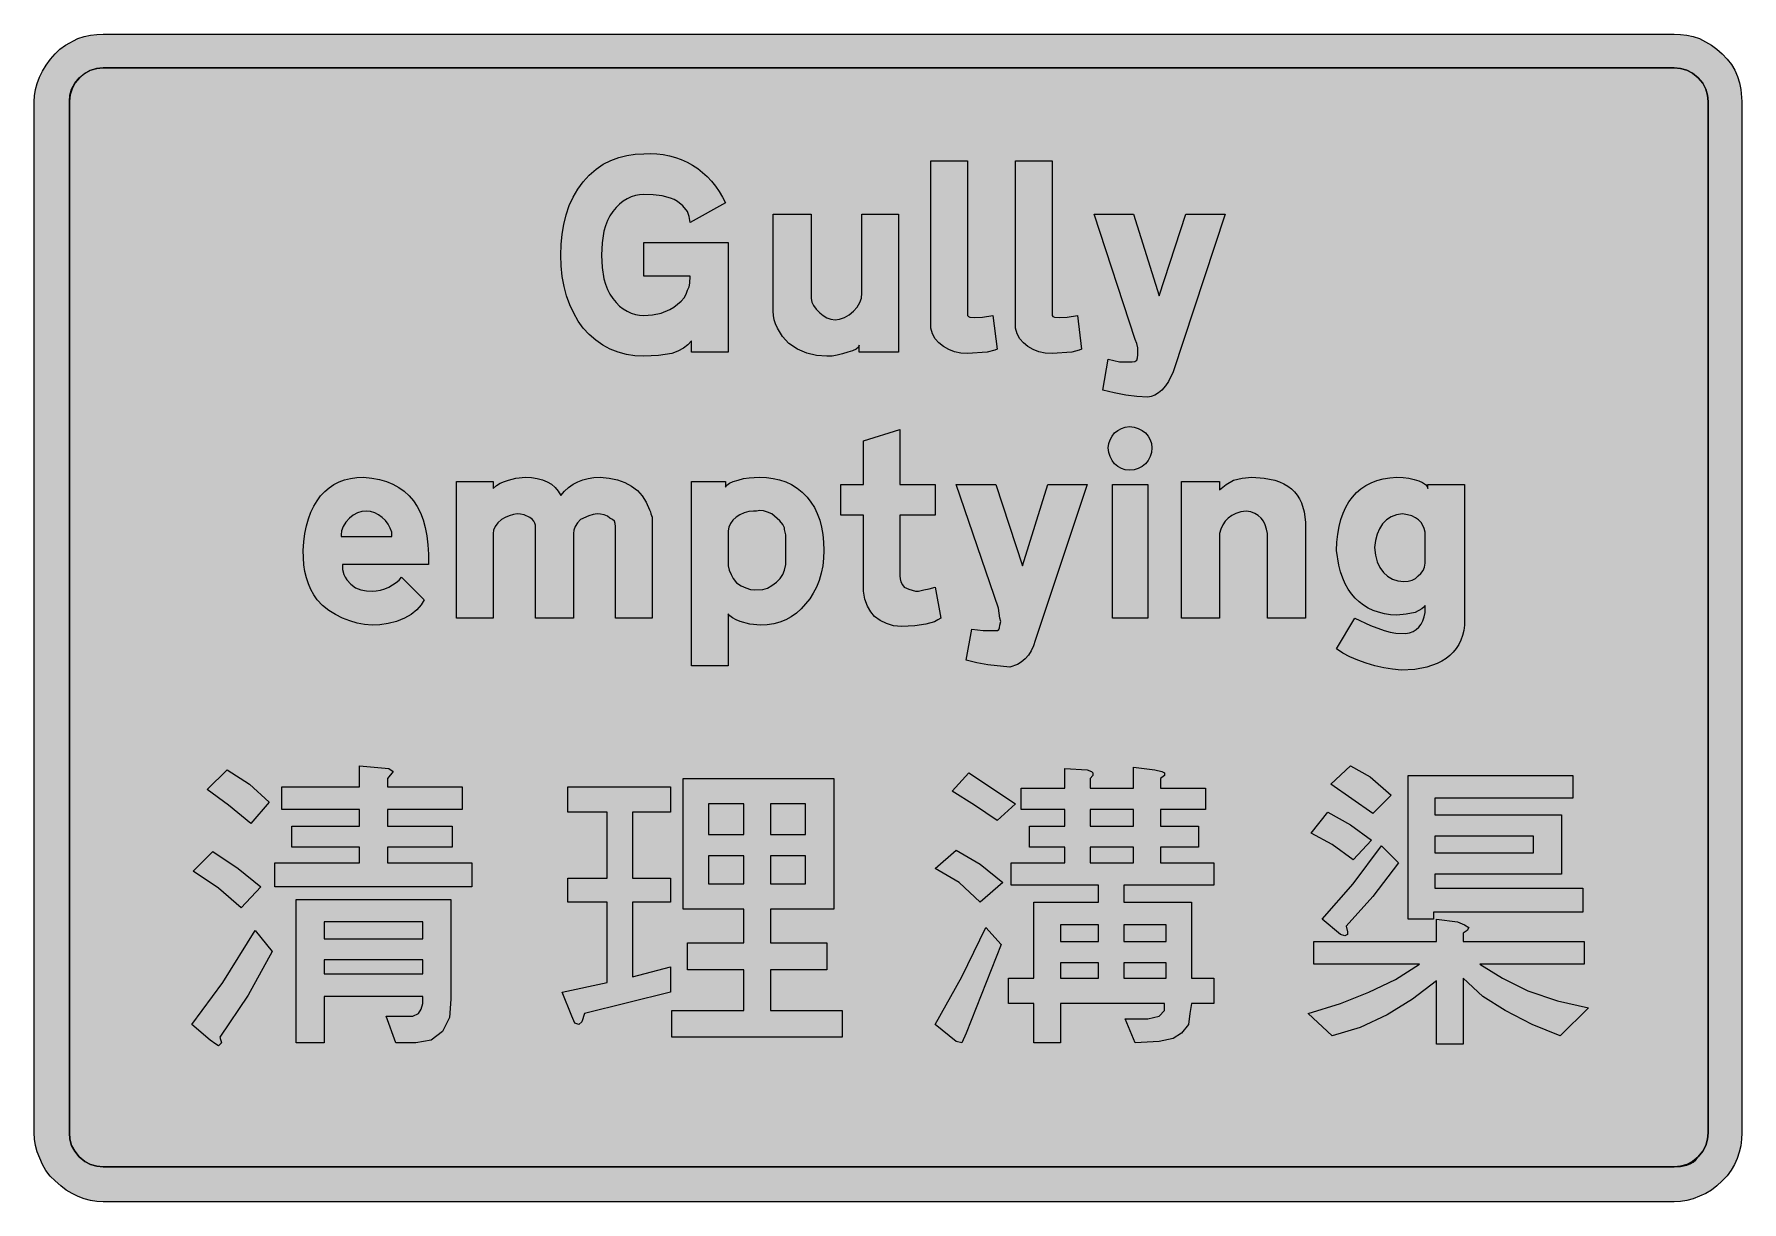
# Model space of a CAD drawing. Header units: metres. Extents: x 102 to 466, y 12 to 261.
import ezdxf

# ---------------------------------------------------------------- set-up
doc = ezdxf.new("R2010")
doc.units = ezdxf.units.M
doc.layers.add('FILL_BLACK_000000', color=7, linetype='Continuous', true_color=0x000000)
doc.layers.add('FILL_WHITE_FFFFFF', color=7, linetype='Continuous', true_color=0xffffff)

msp = doc.modelspace()

# ---------------------------------------------------------------- hatches: boundary and pattern name
at = {"layer": 'FILL_BLACK_000000', "true_color": 0x000000}
h = msp.add_hatch(color=7, dxfattribs=at)
h.dxf.hatch_style = 1
h.paths.add_polyline_path([(453.06, 261.36), (454.41, 261.19), (455.76, 260.91), (457.11, 260.52), (459.62, 259.09), (460.78, 258.24), (461.91, 257.22), (462.97, 256.09), (463.9, 254.93), (464.65, 253.72), (465.21, 252.42), (465.6, 251.03), (465.88, 249.61), (466.11, 247.02), (466.11, 27.12), (466.05, 25.76), (465.88, 24.39), (465.57, 23.02), (465.13, 21.68), (464.56, 20.38), (463.83, 19.15), (462.95, 17.99), (461.91, 16.92), (460.78, 15.86), (459.62, 14.93), (458.41, 14.18), (457.11, 13.62), (455.76, 13.05), (454.41, 12.68), (453.06, 12.48), (451.71, 12.42), (116.91, 12.42), (115.56, 12.49), (114.22, 12.7), (112.89, 13.05), (111.58, 13.54), (110.31, 14.18), (109.06, 14.95), (107.86, 15.87), (106.71, 16.92), (105.65, 17.92), (104.72, 19.09), (103.97, 20.38), (103.41, 21.72), (102.84, 23.07), (102.47, 24.42), (102.27, 25.77), (102.21, 27.12), (102.21, 247.02), (102.28, 248.28), (102.49, 249.58), (102.84, 250.91), (103.33, 252.23), (103.97, 253.54), (104.74, 254.82), (105.66, 256.06), (106.71, 257.22), (107.71, 258.24), (108.88, 259.09), (111.51, 260.52), (112.86, 260.91), (114.21, 261.19), (115.56, 261.36), (116.91, 261.42), (451.71, 261.42), (453.06, 261.36)])
h.paths.add_polyline_path([(114.14, 253.64), (112.92, 252.97), (111.85, 252.08), (110.96, 251.01), (110.29, 249.79), (109.86, 248.45), (109.71, 247.02), (109.71, 27.12), (109.83, 25.77), (110.2, 24.46), (110.85, 23.2), (111.81, 22.02), (112.99, 21.06), (114.25, 20.41), (115.56, 20.04), (116.91, 19.92), (451.71, 19.92), (453.06, 19.96), (454.41, 20.22), (455.08, 20.5), (455.72, 20.89), (456.31, 21.4), (456.81, 22.02), (457.77, 23.2), (458.42, 24.46), (458.79, 25.77), (458.91, 27.12), (458.91, 247.02), (458.79, 248.37), (458.42, 249.68), (457.77, 250.94), (456.81, 252.12), (455.63, 253.08), (454.37, 253.73), (453.06, 254.1), (451.71, 254.22), (116.91, 254.22), (115.48, 254.07), (114.14, 253.64)], flags=16)
h = msp.add_hatch(color=7, dxfattribs=at)
h.dxf.hatch_style = 1
h.paths.add_polyline_path([(214.48, 216.55), (214.7, 218.74), (215.06, 220.86), (215.57, 222.91), (216.24, 224.85), (217.07, 226.68), (218.06, 228.38), (219.21, 229.92), (220.51, 231.38), (221.94, 232.63), (223.48, 233.66), (225.1, 234.49), (226.79, 235.13), (228.53, 235.57), (230.31, 235.83), (232.11, 235.92), (233.51, 235.98), (234.89, 235.92), (236.24, 235.77), (237.57, 235.5), (238.86, 235.14), (240.12, 234.68), (241.33, 234.13), (242.5, 233.48), (243.61, 232.75), (244.66, 231.93), (245.66, 231.03), (246.58, 230.06), (247.43, 229), (248.21, 227.88), (248.9, 226.68), (249.51, 225.42), (242.01, 221.22), (241.82, 222.53), (241.41, 223.62), (240.47, 224.78), (239.31, 225.72), (238.59, 226.13), (237.81, 226.46), (236.05, 226.92), (234.12, 227.15), (232.11, 227.22), (231.21, 227.16), (230.32, 226.99), (229.44, 226.71), (228.58, 226.32), (227.76, 225.81), (226.96, 225.19), (226.21, 224.46), (225.51, 223.62), (224.89, 222.68), (224.38, 221.66), (223.96, 220.57), (223.63, 219.42), (223.23, 216.95), (223.11, 214.32), (223.23, 211.69), (223.63, 209.22), (223.96, 208.07), (224.38, 206.98), (224.89, 205.96), (225.51, 205.02), (226.21, 204.18), (226.96, 203.44), (227.76, 202.83), (228.58, 202.32), (229.44, 201.93), (230.32, 201.64), (231.21, 201.48), (232.11, 201.42), (233.95, 201.54), (235.82, 201.94), (237.64, 202.69), (238.5, 203.2), (239.31, 203.82), (240.1, 204.5), (240.7, 205.21), (241.12, 205.97), (241.41, 206.82), (241.76, 207.54), (241.93, 208.32), (242.01, 209.82), (232.11, 209.82), (232.11, 217.02), (250.11, 217.02), (250.11, 193.62), (242.31, 193.62), (242.31, 196.02), (241.53, 195.18), (240.55, 194.44), (239.4, 193.83), (238.11, 193.32), (235.22, 192.91), (232.11, 192.72), (230.23, 192.82), (228.41, 193.11), (226.66, 193.59), (224.98, 194.26), (223.4, 195.11), (221.9, 196.14), (220.5, 197.34), (219.21, 198.72), (218.14, 200.25), (217.19, 201.92), (216.37, 203.71), (215.68, 205.62), (215.14, 207.64), (214.74, 209.77), (214.49, 212), (214.41, 214.32), (214.48, 216.55)])
h = msp.add_hatch(color=7, dxfattribs=at)
h.dxf.hatch_style = 1
h.paths.add_polyline_path([(301.11, 202.92), (301.11, 202.62), (301.11, 201.72), (301.11, 201.42), (301.29, 201.22), (301.62, 201.08), (302.68, 200.97), (304.32, 201.08), (306.51, 201.42), (307.41, 194.22), (306.92, 194.03), (305.31, 193.62), (301.11, 193.32), (299.68, 193.42), (298.33, 193.7), (297.09, 194.16), (295.97, 194.78), (295.01, 195.56), (294.23, 196.48), (293.66, 197.54), (293.31, 198.72), (293.31, 199.62), (293.31, 200.52), (293.31, 234.42), (301.11, 234.42), (301.11, 202.92)])
h = msp.add_hatch(color=7, dxfattribs=at)
h.dxf.hatch_style = 1
h.paths.add_polyline_path([(319.11, 202.92), (319.11, 202.62), (319.11, 201.72), (319.11, 201.42), (319.29, 201.22), (319.62, 201.08), (320.68, 200.97), (322.32, 201.08), (324.51, 201.42), (325.41, 194.22), (324.92, 194.03), (323.31, 193.62), (319.11, 193.32), (317.68, 193.42), (316.33, 193.7), (315.09, 194.16), (313.97, 194.78), (313.01, 195.56), (312.23, 196.48), (311.66, 197.54), (311.31, 198.72), (311.31, 199.62), (311.31, 200.52), (311.31, 234.42), (319.11, 234.42), (319.11, 202.92)])
h = msp.add_hatch(color=7, dxfattribs=at)
h.dxf.hatch_style = 1
h.paths.add_polyline_path([(286.41, 223.02), (286.41, 193.62), (278.01, 193.62), (278.01, 195.12), (277.85, 194.67), (277.37, 194.26), (276.62, 193.9), (275.61, 193.62), (274.48, 193.23), (273.36, 192.94), (272.23, 192.78), (271.11, 192.72), (268.92, 192.89), (266.83, 193.39), (264.87, 194.24), (263.01, 195.42), (261.7, 196.96), (260.61, 198.72), (260.22, 199.62), (259.93, 200.52), (259.77, 201.42), (259.71, 202.32), (259.71, 223.02), (267.81, 223.02), (267.81, 205.02), (267.92, 204.3), (268.26, 203.52), (268.82, 202.74), (269.61, 202.02), (270.34, 201.41), (271.15, 200.93), (272.01, 200.63), (272.91, 200.52), (273.86, 200.63), (274.86, 200.97), (275.86, 201.53), (276.81, 202.32), (277.6, 203.22), (278.16, 204.16), (278.5, 205.15), (278.61, 206.22), (278.61, 223.02), (286.41, 223.02)])
h = msp.add_hatch(color=7, dxfattribs=at)
h.dxf.hatch_style = 1
h.paths.add_polyline_path([(344.91, 189.42), (343.93, 187.36), (343.31, 186.42), (342.51, 185.52), (341.79, 184.91), (341.01, 184.43), (340.23, 184.13), (339.51, 184.02), (337.21, 184.13), (334.82, 184.43), (332.38, 184.91), (329.91, 185.52), (331.11, 192.12), (333.51, 191.52), (336.21, 191.52), (336.78, 191.63), (337.15, 191.93), (337.35, 192.41), (337.41, 193.02), (337.41, 194.52), (337.22, 195.42), (336.81, 196.32), (328.11, 223.02), (336.51, 223.02), (341.91, 205.62), (347.61, 223.02), (356.01, 223.02), (344.91, 189.42)])
h = msp.add_hatch(color=7, dxfattribs=at)
h.dxf.hatch_style = 1
h.paths.add_polyline_path([(294.21, 165.42), (294.21, 158.82), (286.71, 158.82), (286.71, 145.92), (286.77, 145.25), (286.93, 144.61), (287.22, 144.02), (287.61, 143.52), (288.58, 143.07), (290.01, 142.62), (290.68, 142.66), (291.81, 142.92), (292.9, 143.11), (294.21, 143.52), (295.41, 136.92), (294.79, 136.5), (294.06, 136.13), (292.22, 135.57), (289.88, 135.23), (287.01, 135.12), (285.32, 135.28), (283.82, 135.72), (282.5, 136.39), (281.31, 137.22), (280.47, 138.23), (279.77, 139.47), (279.24, 140.93), (278.91, 142.62), (278.91, 158.82), (274.11, 158.82), (274.11, 165.42), (278.91, 165.42), (278.91, 174.72), (286.71, 177.12), (286.71, 165.42), (294.21, 165.42)])
h = msp.add_hatch(color=7, dxfattribs=at)
h.dxf.hatch_style = 1
h.paths.add_polyline_path([(340.31, 172.24), (340.04, 171.33), (339.6, 170.51), (339.02, 169.81), (338.32, 169.23), (337.5, 168.79), (336.59, 168.52), (335.61, 168.42), (334.73, 168.52), (333.89, 168.79), (333.13, 169.23), (332.46, 169.81), (331.9, 170.51), (331.48, 171.33), (331.2, 172.24), (331.11, 173.22), (331.2, 174.1), (331.48, 174.94), (331.9, 175.7), (332.46, 176.37), (333.13, 176.93), (333.89, 177.35), (334.73, 177.63), (335.61, 177.72), (336.59, 177.63), (337.5, 177.35), (338.32, 176.93), (339.02, 176.37), (339.6, 175.7), (340.04, 174.94), (340.31, 174.1), (340.41, 173.22), (340.31, 172.24)])
h = msp.add_hatch(color=7, dxfattribs=at)
h.dxf.hatch_style = 1
h.paths.add_polyline_path([(167.95, 147.27), (168.21, 146.22), (168.49, 145.6), (168.85, 145.06), (169.71, 144.12), (170.71, 143.38), (171.85, 142.92), (173.04, 142.69), (174.21, 142.62), (175.11, 142.68), (176.01, 142.84), (176.91, 143.13), (177.81, 143.52), (179.38, 144.46), (180, 145), (180.51, 145.62), (185.31, 140.82), (184.7, 139.7), (183.77, 138.64), (182.57, 137.7), (181.11, 136.92), (179.44, 136.18), (177.66, 135.72), (175.88, 135.49), (174.21, 135.42), (172.63, 135.53), (171.06, 135.83), (169.48, 136.31), (167.91, 136.92), (166.39, 137.66), (164.98, 138.53), (163.69, 139.58), (162.51, 140.82), (161.78, 141.87), (161.16, 143.01), (160.64, 144.22), (160.22, 145.51), (159.91, 146.86), (159.68, 148.29), (159.51, 151.32), (159.67, 153.18), (159.92, 154.92), (160.25, 156.55), (160.68, 158.06), (161.2, 159.46), (161.8, 160.74), (162.49, 161.9), (163.26, 162.94), (164.12, 163.87), (165.06, 164.67), (166.08, 165.36), (167.19, 165.92), (168.37, 166.35), (169.64, 166.67), (170.99, 166.86), (172.41, 166.92), (174.15, 166.74), (175.77, 166.44), (177.27, 166.01), (178.66, 165.45), (179.93, 164.76), (181.07, 163.94), (182.11, 162.98), (183.02, 161.89), (183.82, 160.67), (184.51, 159.32), (185.08, 157.83), (185.53, 156.2), (185.87, 154.44), (186.1, 152.54), (186.21, 150.5), (186.21, 148.32), (167.91, 148.32), (167.95, 147.27)])
h.paths.add_polyline_path([(178.41, 154.62), (178.41, 155.22), (178.1, 156.1), (177.65, 156.94), (177.07, 157.7), (176.38, 158.37), (175.62, 158.93), (174.78, 159.35), (173.91, 159.63), (173.01, 159.72), (172.07, 159.61), (171.1, 159.31), (170.18, 158.83), (169.41, 158.22), (168.62, 157.32), (168.06, 156.42), (167.72, 155.52), (167.61, 154.62), (167.61, 154.32), (178.41, 154.32), (178.41, 154.62)], flags=16)
h = msp.add_hatch(color=7, dxfattribs=at)
h.dxf.hatch_style = 1
h.paths.add_polyline_path([(221.31, 159.02), (220.41, 158.74), (218.61, 157.92), (218, 157.2), (217.52, 156.42), (217.22, 155.64), (217.11, 154.92), (217.11, 136.92), (209.01, 136.92), (209.01, 156.42), (209.01, 156.72), (208.93, 157.17), (208.7, 157.6), (208.33, 158.01), (207.85, 158.37), (206.61, 158.91), (205.88, 159.07), (205.11, 159.12), (204.34, 159.02), (203.46, 158.74), (202.58, 158.36), (201.81, 157.92), (201.02, 157.2), (200.46, 156.42), (200.12, 155.64), (200.01, 154.92), (200.01, 136.92), (192.21, 136.92), (192.21, 166.02), (200.01, 166.02), (200.01, 164.52), (200.74, 165.14), (201.55, 165.64), (202.41, 166.04), (203.31, 166.32), (204.88, 166.73), (206.91, 166.92), (208.22, 166.86), (209.43, 166.69), (210.55, 166.4), (211.56, 165.98), (212.46, 165.44), (213.24, 164.77), (213.89, 163.96), (214.41, 163.02), (215.23, 163.96), (216.1, 164.77), (217.04, 165.44), (218.05, 165.98), (219.12, 166.4), (220.27, 166.69), (221.5, 166.86), (222.81, 166.92), (224.75, 166.72), (226.52, 166.35), (228.11, 165.79), (229.52, 165.04), (230.75, 164.1), (231.8, 162.95), (232.65, 161.6), (233.31, 160.02), (233.57, 159.57), (233.61, 159.12), (233.87, 158.41), (233.91, 157.92), (233.91, 157.62), (233.91, 136.92), (226.11, 136.92), (226.11, 156.42), (226.05, 157.04), (225.85, 157.54), (225.48, 157.94), (224.91, 158.22), (224.36, 158.61), (223.67, 158.89), (222.93, 159.06), (222.21, 159.12), (221.31, 159.02)])
h = msp.add_hatch(color=7, dxfattribs=at)
h.dxf.hatch_style = 1
h.paths.add_polyline_path([(270.24, 148.02), (269.91, 146.45), (269.46, 144.94), (268.9, 143.53), (268.23, 142.21), (267.47, 141), (266.61, 139.92), (265.67, 138.87), (264.65, 137.95), (263.55, 137.18), (262.37, 136.54), (261.13, 136.05), (259.82, 135.7), (258.44, 135.49), (257.01, 135.42), (254.75, 135.63), (252.66, 136.17), (251.77, 136.53), (251.02, 136.94), (250.46, 137.37), (250.11, 137.82), (250.11, 126.72), (242.31, 126.72), (242.31, 166.02), (249.51, 166.02), (249.51, 164.82), (249.85, 165.27), (250.41, 165.68), (251.2, 166.04), (252.21, 166.32), (253.38, 166.67), (254.57, 166.84), (256.71, 166.92), (258.24, 166.86), (259.7, 166.69), (261.07, 166.38), (262.37, 165.94), (263.6, 165.37), (264.77, 164.64), (265.87, 163.76), (266.91, 162.72), (267.75, 161.65), (268.48, 160.47), (269.1, 159.19), (269.61, 157.81), (270, 156.32), (270.28, 154.75), (270.45, 153.08), (270.51, 151.32), (270.44, 149.65), (270.24, 148.02)])
h.paths.add_polyline_path([(258.47, 143.3), (259.41, 143.82), (260.42, 144.55), (261.21, 145.36), (261.77, 146.22), (262.11, 147.12), (262.41, 148.32), (262.41, 154.62), (262.11, 155.82), (262.11, 156.12), (261.73, 156.84), (261.1, 157.62), (259.41, 159.12), (258.51, 159.51), (257.65, 159.76), (256.84, 159.84), (256.11, 159.72), (255.81, 159.72), (255.51, 159.72), (254.5, 159.63), (253.53, 159.36), (252.61, 158.94), (251.8, 158.41), (251.11, 157.77), (250.57, 157.06), (250.23, 156.3), (250.11, 155.52), (250.11, 148.02), (250.3, 147.12), (250.71, 146.22), (251.2, 145.32), (251.91, 144.42), (252.86, 143.81), (253.86, 143.33), (254.86, 143.03), (255.81, 142.92), (257.5, 143.03), (258.47, 143.3)], flags=16)
h = msp.add_hatch(color=7, dxfattribs=at)
h.dxf.hatch_style = 1
h.paths.add_polyline_path([(315.51, 132.12), (315.18, 131), (314.68, 129.94), (314.08, 129), (313.41, 128.22), (312.56, 127.47), (311.76, 126.98), (310.11, 126.42), (305.46, 126.94), (303.11, 127.35), (300.81, 127.92), (302.01, 134.52), (304.41, 134.22), (307.11, 134.22), (307.5, 134.28), (307.78, 134.48), (307.95, 134.85), (308.01, 135.42), (308.23, 136.17), (308.01, 136.92), (307.71, 139.02), (298.71, 165.42), (307.11, 165.42), (312.81, 148.02), (318.21, 165.42), (326.61, 165.42), (315.51, 132.12)])
h = msp.add_hatch(color=7, dxfattribs=at)
h.dxf.hatch_style = 1
h.paths.add_polyline_path([(332.01, 136.92), (332.01, 165.42), (339.51, 165.42), (339.51, 136.92), (332.01, 136.92)])
h = msp.add_hatch(color=7, dxfattribs=at)
h.dxf.hatch_style = 1
h.paths.add_polyline_path([(365.01, 136.92), (365.01, 153.72), (365.01, 154.02), (365.01, 154.62), (365.01, 154.92), (364.84, 155.89), (364.56, 156.77), (364.17, 157.55), (363.66, 158.22), (363.04, 158.78), (362.31, 159.22), (361.47, 159.54), (360.51, 159.72), (359.34, 159.54), (358.31, 159.22), (357.41, 158.78), (356.65, 158.22), (356.01, 157.55), (355.49, 156.77), (355.09, 155.89), (354.81, 154.92), (354.81, 154.62), (354.81, 136.92), (346.71, 136.92), (346.71, 166.02), (354.81, 166.02), (354.81, 164.22), (356.2, 165.38), (357.81, 166.32), (359.65, 166.73), (361.71, 166.92), (364.34, 166.77), (366.61, 166.31), (367.62, 165.96), (368.53, 165.54), (369.36, 165.05), (370.11, 164.48), (370.77, 163.84), (371.35, 163.13), (371.84, 162.34), (372.26, 161.48), (372.84, 159.54), (373.11, 157.32), (373.11, 157.02), (373.11, 156.72), (373.11, 136.92), (365.01, 136.92)])
h = msp.add_hatch(color=7, dxfattribs=at)
h.dxf.hatch_style = 1
h.paths.add_polyline_path([(406.59, 133.2), (406.24, 132.19), (405.79, 131.26), (405.24, 130.4), (404.61, 129.61), (403.89, 128.9), (403.07, 128.26), (402.17, 127.69), (401.18, 127.2), (398.95, 126.43), (396.39, 125.97), (393.51, 125.82), (391.67, 126), (389.79, 126.31), (387.9, 126.74), (386.05, 127.28), (384.26, 127.92), (382.58, 128.65), (381.05, 129.45), (379.71, 130.32), (383.61, 136.92), (386.98, 135.34), (389.91, 134.22), (391.2, 133.87), (392.38, 133.69), (394.41, 133.62), (395.27, 133.79), (396.04, 134.07), (396.71, 134.46), (397.3, 134.97), (397.78, 135.59), (398.16, 136.32), (398.44, 137.16), (398.61, 138.12), (398.61, 139.62), (398.32, 139.22), (397.9, 138.87), (396.51, 138.12), (394.56, 137.71), (392.61, 137.52), (391.24, 137.63), (389.94, 137.83), (388.71, 138.13), (387.56, 138.54), (386.48, 139.04), (385.47, 139.65), (384.54, 140.35), (383.68, 141.16), (382.91, 142.07), (382.21, 143.08), (381.59, 144.19), (381.05, 145.41), (380.59, 146.73), (380.22, 148.16), (379.71, 151.32), (379.81, 153.12), (380.01, 154.82), (380.29, 156.41), (380.67, 157.89), (381.14, 159.26), (381.71, 160.53), (382.37, 161.68), (383.12, 162.72), (383.97, 163.65), (384.92, 164.46), (385.96, 165.16), (387.09, 165.75), (388.33, 166.22), (389.66, 166.57), (391.08, 166.8), (392.61, 166.92), (393.93, 166.87), (395.16, 166.71), (396.28, 166.48), (397.26, 166.17), (398.07, 165.81), (398.68, 165.4), (399.07, 164.97), (399.21, 164.52), (399.21, 165.42), (407.01, 165.42), (407.01, 135.42), (406.85, 134.27), (406.59, 133.2)])
h.paths.add_polyline_path([(398.16, 156.67), (397.75, 157.3), (397.22, 157.84), (396.57, 158.31), (395.78, 158.68), (394.87, 158.95), (393.81, 159.12), (392.53, 158.9), (391.4, 158.46), (390.41, 157.82), (389.57, 156.98), (388.89, 155.96), (388.37, 154.77), (388.01, 153.42), (387.81, 151.92), (388.02, 150.32), (388.41, 148.9), (388.99, 147.66), (389.72, 146.63), (390.61, 145.81), (391.65, 145.21), (392.82, 144.84), (394.11, 144.72), (395, 144.78), (395.83, 144.98), (396.56, 145.35), (397.11, 145.92), (397.72, 146.43), (398.2, 147.04), (398.5, 147.78), (398.61, 148.62), (398.61, 155.22), (398.44, 155.98), (398.16, 156.67)], flags=16)
h = msp.add_hatch(color=7, dxfattribs=at)
h.dxf.hatch_style = 1
h.paths.add_polyline_path([(148.11, 101.52), (152.31, 97.62), (148.41, 93.12), (143.61, 97.02), (139.11, 100.32), (143.31, 104.52), (148.11, 101.52)])
h = msp.add_hatch(color=7, dxfattribs=at)
h.dxf.hatch_style = 1
h.paths.add_polyline_path([(177.81, 104.82), (178.71, 104.22), (177.51, 102.72), (177.51, 100.92), (193.41, 100.92), (193.41, 96.12), (177.51, 96.12), (177.51, 92.52), (191.31, 92.52), (191.31, 88.02), (177.51, 88.02), (177.51, 84.72), (195.51, 84.72), (195.51, 79.62), (153.51, 79.62), (153.51, 84.72), (171.51, 84.72), (171.51, 88.02), (157.11, 88.02), (157.11, 92.52), (171.51, 92.52), (171.51, 96.12), (155.01, 96.12), (155.01, 100.92), (171.51, 100.92), (171.51, 105.42), (177.81, 104.82)])
h = msp.add_hatch(color=7, dxfattribs=at)
h.dxf.hatch_style = 1
h.paths.add_polyline_path([(271.11, 67.62), (271.11, 61.92), (259.11, 61.92), (259.11, 53.22), (274.41, 53.22), (274.41, 47.52), (238.11, 47.52), (238.11, 53.22), (253.41, 53.22), (253.41, 61.92), (241.41, 61.92), (241.41, 67.62), (253.41, 67.62), (253.41, 74.82), (240.51, 74.82), (240.51, 102.72), (272.61, 102.72), (272.61, 74.82), (259.11, 74.82), (259.11, 67.62), (271.11, 67.62)])
h.paths.add_polyline_path([(266.61, 80.22), (266.61, 86.22), (259.11, 86.22), (259.11, 80.22), (266.61, 80.22)], flags=16)
h.paths.add_polyline_path([(245.91, 80.22), (253.41, 80.22), (253.41, 86.22), (245.91, 86.22), (245.91, 80.22)], flags=16)
h.paths.add_polyline_path([(245.91, 97.32), (245.91, 90.72), (253.41, 90.72), (253.41, 97.32), (245.91, 97.32)], flags=16)
h.paths.add_polyline_path([(266.61, 97.32), (259.11, 97.32), (259.11, 90.72), (266.61, 90.72), (266.61, 97.32)], flags=16)
h = msp.add_hatch(color=7, dxfattribs=at)
h.dxf.hatch_style = 1
h.paths.add_polyline_path([(311.31, 97.32), (307.41, 93.72), (302.61, 97.02), (297.81, 100.02), (301.41, 103.92), (311.31, 97.32)])
h = msp.add_hatch(color=7, dxfattribs=at)
h.dxf.hatch_style = 1
h.paths.add_polyline_path([(336.51, 100.62), (336.51, 105.12), (341.01, 104.52), (342.51, 104.22), (343.11, 103.92), (343.11, 103.32), (342.21, 102.72), (342.21, 100.62), (351.81, 100.62), (351.81, 96.12), (342.21, 96.12), (342.21, 92.52), (350.31, 92.52), (350.31, 88.02), (342.21, 88.02), (342.21, 84.72), (353.61, 84.72), (353.61, 79.92), (334.41, 79.92), (334.41, 76.32), (348.81, 76.32), (348.81, 60.12), (353.61, 60.12), (353.61, 54.72), (348.81, 54.72), (348.51, 52.62), (348.21, 50.22), (346.71, 48.42), (344.91, 47.22), (341.91, 46.62), (336.81, 46.32), (334.71, 51.42), (339.51, 51.42), (341.91, 52.02), (343.11, 53.22), (343.11, 54.72), (320.91, 54.72), (320.91, 46.32), (315.21, 46.32), (315.21, 54.72), (309.81, 54.72), (309.81, 60.12), (315.21, 60.12), (315.21, 76.32), (329.01, 76.32), (329.01, 79.92), (310.41, 79.92), (310.41, 84.72), (321.81, 84.72), (321.81, 88.02), (314.31, 88.02), (314.31, 92.52), (321.81, 92.52), (321.81, 96.12), (312.51, 96.12), (312.51, 100.62), (321.81, 100.62), (321.81, 104.82), (326.61, 104.52), (327.51, 104.22), (327.81, 103.92), (327.81, 103.32), (327.21, 102.72), (327.21, 100.62), (336.51, 100.62)])
h.paths.add_polyline_path([(320.91, 63.42), (320.91, 60.12), (329.01, 60.12), (329.01, 63.42), (320.91, 63.42)], flags=16)
h.paths.add_polyline_path([(329.01, 71.52), (320.91, 71.52), (320.91, 67.92), (329.01, 67.92), (329.01, 71.52)], flags=16)
h.paths.add_polyline_path([(343.41, 60.12), (343.41, 63.42), (334.41, 63.42), (334.41, 60.12), (343.41, 60.12)], flags=16)
h.paths.add_polyline_path([(334.41, 67.92), (343.41, 67.92), (343.41, 71.52), (334.41, 71.52), (334.41, 67.92)], flags=16)
h.paths.add_polyline_path([(327.21, 96.12), (327.21, 92.52), (336.51, 92.52), (336.51, 96.12), (327.21, 96.12)], flags=16)
h.paths.add_polyline_path([(336.51, 88.02), (327.21, 88.02), (327.21, 84.72), (336.51, 84.72), (336.51, 88.02)], flags=16)
h = msp.add_hatch(color=7, dxfattribs=at)
h.dxf.hatch_style = 1
h.paths.add_polyline_path([(386.91, 103.02), (391.41, 99.12), (387.51, 95.22), (378.51, 101.52), (382.71, 105.42), (386.91, 103.02)])
h = msp.add_hatch(color=7, dxfattribs=at)
h.dxf.hatch_style = 1
h.paths.add_polyline_path([(430.11, 98.52), (400.71, 98.52), (400.71, 94.92), (427.71, 94.92), (427.71, 82.32), (400.71, 82.32), (400.71, 79.32), (432.21, 79.32), (432.21, 74.22), (400.41, 74.22), (400.41, 72.72), (395.01, 72.72), (395.01, 103.32), (430.11, 103.32), (430.11, 98.52)])
h.paths.add_polyline_path([(421.71, 90.42), (400.71, 90.42), (400.71, 86.82), (421.71, 86.82), (421.71, 90.42)], flags=16)
h = msp.add_hatch(color=7, dxfattribs=at)
h.dxf.hatch_style = 1
h.paths.add_polyline_path([(237.81, 100.92), (237.81, 95.52), (229.71, 95.52), (229.71, 81.42), (237.81, 81.42), (237.81, 76.32), (229.71, 76.32), (229.71, 60.42), (237.81, 62.52), (237.81, 57.12), (219.51, 52.62), (218.91, 50.82), (218.31, 50.22), (217.41, 50.52), (216.81, 52.02), (214.71, 57.12), (224.31, 59.22), (224.31, 76.32), (215.91, 76.32), (215.91, 81.42), (224.31, 81.42), (224.31, 95.52), (215.91, 95.52), (215.91, 100.92), (237.81, 100.92)])
h = msp.add_hatch(color=7, dxfattribs=at)
h.dxf.hatch_style = 1
h.paths.add_polyline_path([(382.71, 92.82), (387.21, 89.52), (383.31, 85.32), (378.81, 88.62), (374.31, 91.02), (377.91, 95.52), (382.71, 92.82)])
h = msp.add_hatch(color=7, dxfattribs=at)
h.dxf.hatch_style = 1
h.paths.add_polyline_path([(303.81, 84.42), (308.61, 80.52), (303.81, 76.32), (299.31, 80.52), (294.21, 83.52), (298.71, 87.42), (303.81, 84.42)])
h = msp.add_hatch(color=7, dxfattribs=at)
h.dxf.hatch_style = 1
h.paths.add_polyline_path([(383.31, 80.22), (389.31, 88.32), (392.91, 84.72), (387.51, 77.52), (381.81, 71.22), (382.11, 70.02), (382.11, 69.42), (381.51, 69.12), (380.61, 69.42), (376.71, 72.72), (383.31, 80.22)])
h = msp.add_hatch(color=7, dxfattribs=at)
h.dxf.hatch_style = 1
h.paths.add_polyline_path([(145.71, 83.52), (150.51, 79.62), (146.31, 75.12), (141.51, 79.32), (136.11, 82.92), (140.31, 87.12), (145.71, 83.52)])
h = msp.add_hatch(color=7, dxfattribs=at)
h.dxf.hatch_style = 1
h.paths.add_polyline_path([(190.71, 51.72), (189.21, 48.72), (186.81, 46.92), (183.51, 46.32), (179.31, 46.32), (177.21, 52.02), (181.11, 52.02), (182.91, 52.02), (184.11, 52.62), (184.71, 53.52), (185.01, 54.72), (185.01, 56.22), (164.01, 56.22), (164.01, 46.32), (158.01, 46.32), (158.01, 76.92), (191.01, 76.92), (191.01, 55.62), (190.71, 51.72)])
h.paths.add_polyline_path([(164.01, 64.02), (164.01, 61.02), (185.01, 61.02), (185.01, 64.02), (164.01, 64.02)], flags=16)
h.paths.add_polyline_path([(185.01, 72.12), (164.01, 72.12), (164.01, 68.52), (185.01, 68.52), (185.01, 72.12)], flags=16)
h = msp.add_hatch(color=7, dxfattribs=at)
h.dxf.hatch_style = 1
h.paths.add_polyline_path([(147.81, 56.52), (141.81, 47.52), (142.11, 46.32), (141.51, 45.72), (140.91, 46.02), (139.71, 46.92), (135.81, 50.22), (142.41, 59.22), (149.31, 70.32), (152.91, 65.82), (147.81, 56.52)])
h = msp.add_hatch(color=7, dxfattribs=at)
h.dxf.hatch_style = 1
h.paths.add_polyline_path([(300.81, 48.42), (299.91, 46.32), (298.71, 46.62), (294.21, 50.22), (299.91, 60.42), (305.01, 70.92), (308.31, 67.32), (300.81, 48.42)])
h = msp.add_hatch(color=7, dxfattribs=at)
h.dxf.hatch_style = 1
h.paths.add_polyline_path([(401.01, 67.92), (401.01, 72.72), (405.51, 72.12), (407.01, 71.52), (407.91, 70.92), (407.61, 70.32), (406.71, 69.72), (406.71, 67.92), (432.51, 67.92), (432.51, 63.12), (410.31, 63.12), (415.11, 60.12), (420.51, 57.42), (426.81, 55.32), (433.41, 53.82), (427.41, 47.82), (421.41, 50.22), (415.71, 53.22), (410.91, 56.22), (406.71, 60.12), (406.71, 46.02), (401.01, 46.02), (401.01, 59.52), (395.91, 55.62), (390.51, 52.32), (384.81, 49.62), (378.81, 47.82), (373.71, 52.62), (380.61, 54.72), (386.61, 57.12), (392.31, 59.82), (397.41, 63.12), (374.91, 63.12), (374.91, 67.92), (401.01, 67.92)])
at = {"layer": 'FILL_WHITE_FFFFFF', "true_color": 0xffffff}
h = msp.add_hatch(color=7, dxfattribs=at)
h.dxf.hatch_style = 1
h.paths.add_polyline_path([(451.71, 254.22), (453.06, 254.1), (454.37, 253.73), (455.63, 253.08), (456.81, 252.12), (457.77, 250.94), (458.42, 249.68), (458.79, 248.37), (458.91, 247.02), (458.91, 27.12), (458.79, 25.77), (458.42, 24.46), (457.77, 23.2), (456.81, 22.02), (455.63, 21.06), (454.37, 20.41), (453.06, 20.04), (451.71, 19.92), (116.91, 19.92), (115.56, 20.04), (114.25, 20.41), (112.99, 21.06), (111.81, 22.02), (110.85, 23.2), (110.2, 24.46), (109.83, 25.77), (109.71, 27.12), (109.71, 247.02), (109.83, 248.37), (110.2, 249.68), (110.85, 250.94), (111.81, 252.12), (112.99, 253.08), (114.25, 253.73), (115.56, 254.1), (116.91, 254.22), (451.71, 254.22)])

# ---------------------------------------------------------------- linework, layer by layer
at = {"layer": 'FILL_BLACK_000000', "lineweight": 0, "true_color": 0x000000}
for points in [[(453.06, 261.36), (454.41, 261.19), (455.76, 260.91), (457.11, 260.52), (459.62, 259.09), (460.78, 258.24), (461.91, 257.22), (462.97, 256.09), (463.9, 254.93), (464.65, 253.72), (465.21, 252.42), (465.6, 251.03), (465.88, 249.61), (466.11, 247.02), (466.11, 27.12), (466.05, 25.76), (465.88, 24.39), (465.57, 23.02), (465.13, 21.68), (464.56, 20.38), (463.83, 19.15), (462.95, 17.99), (461.91, 16.92), (460.78, 15.86), (459.62, 14.93), (458.41, 14.18), (457.11, 13.62), (455.76, 13.05), (454.41, 12.68), (453.06, 12.48), (451.71, 12.42), (116.91, 12.42), (115.56, 12.49), (114.22, 12.7), (112.89, 13.05), (111.58, 13.54), (110.31, 14.18), (109.06, 14.95), (107.86, 15.87), (106.71, 16.92), (105.65, 17.92), (104.72, 19.09), (103.97, 20.38), (103.41, 21.72), (102.84, 23.07), (102.47, 24.42), (102.27, 25.77), (102.21, 27.12), (102.21, 247.02), (102.28, 248.28), (102.49, 249.58), (102.84, 250.91), (103.33, 252.23), (103.97, 253.54), (104.74, 254.82), (105.66, 256.06), (106.71, 257.22), (107.71, 258.24), (108.88, 259.09), (111.51, 260.52), (112.86, 260.91), (114.21, 261.19), (115.56, 261.36), (116.91, 261.42), (451.71, 261.42)], [(114.14, 253.64), (112.92, 252.97), (111.85, 252.08), (110.96, 251.01), (110.29, 249.79), (109.86, 248.45), (109.71, 247.02), (109.71, 27.12), (109.83, 25.77), (110.2, 24.46), (110.85, 23.2), (111.81, 22.02), (112.99, 21.06), (114.25, 20.41), (115.56, 20.04), (116.91, 19.92), (451.71, 19.92), (453.06, 19.96), (454.41, 20.22), (455.08, 20.5), (455.72, 20.89), (456.31, 21.4), (456.81, 22.02), (457.77, 23.2), (458.42, 24.46), (458.79, 25.77), (458.91, 27.12), (458.91, 247.02), (458.79, 248.37), (458.42, 249.68), (457.77, 250.94), (456.81, 252.12), (455.63, 253.08), (454.37, 253.73), (453.06, 254.1), (451.71, 254.22), (116.91, 254.22), (115.48, 254.07)], [(214.48, 216.55), (214.7, 218.74), (215.06, 220.86), (215.57, 222.91), (216.24, 224.85), (217.07, 226.68), (218.06, 228.38), (219.21, 229.92), (220.51, 231.38), (221.94, 232.63), (223.48, 233.66), (225.1, 234.49), (226.79, 235.13), (228.53, 235.57), (230.31, 235.83), (232.11, 235.92), (233.51, 235.98), (234.89, 235.92), (236.24, 235.77), (237.57, 235.5), (238.86, 235.14), (240.12, 234.68), (241.33, 234.13), (242.5, 233.48), (243.61, 232.75), (244.66, 231.93), (245.66, 231.03), (246.58, 230.06), (247.43, 229), (248.21, 227.88), (248.9, 226.68), (249.51, 225.42), (242.01, 221.22), (241.82, 222.53), (241.41, 223.62), (240.47, 224.78), (239.31, 225.72), (238.59, 226.13), (237.81, 226.46), (236.05, 226.92), (234.12, 227.15), (232.11, 227.22), (231.21, 227.16), (230.32, 226.99), (229.44, 226.71), (228.58, 226.32), (227.76, 225.81), (226.96, 225.19), (226.21, 224.46), (225.51, 223.62), (224.89, 222.68), (224.38, 221.66), (223.96, 220.57), (223.63, 219.42), (223.23, 216.95), (223.11, 214.32), (223.23, 211.69), (223.63, 209.22), (223.96, 208.07), (224.38, 206.98), (224.89, 205.96), (225.51, 205.02), (226.21, 204.18), (226.96, 203.44), (227.76, 202.83), (228.58, 202.32), (229.44, 201.93), (230.32, 201.64), (231.21, 201.48), (232.11, 201.42), (233.95, 201.54), (235.82, 201.94), (237.64, 202.69), (238.5, 203.2), (239.31, 203.82), (240.1, 204.5), (240.7, 205.21), (241.12, 205.97), (241.41, 206.82), (241.76, 207.54), (241.93, 208.32), (242.01, 209.82), (232.11, 209.82), (232.11, 217.02), (250.11, 217.02), (250.11, 193.62), (242.31, 193.62), (242.31, 196.02), (241.53, 195.18), (240.55, 194.44), (239.4, 193.83), (238.11, 193.32), (235.22, 192.91), (232.11, 192.72), (230.23, 192.82), (228.41, 193.11), (226.66, 193.59), (224.98, 194.26), (223.4, 195.11), (221.9, 196.14), (220.5, 197.34), (219.21, 198.72), (218.14, 200.25), (217.19, 201.92), (216.37, 203.71), (215.68, 205.62), (215.14, 207.64), (214.74, 209.77), (214.49, 212), (214.41, 214.32)], [(301.11, 202.92), (301.11, 202.62), (301.11, 201.72), (301.11, 201.42), (301.29, 201.22), (301.62, 201.08), (302.68, 200.97), (304.32, 201.08), (306.51, 201.42), (307.41, 194.22), (306.92, 194.03), (305.31, 193.62), (301.11, 193.32), (299.68, 193.42), (298.33, 193.7), (297.09, 194.16), (295.97, 194.78), (295.01, 195.56), (294.23, 196.48), (293.66, 197.54), (293.31, 198.72), (293.31, 199.62), (293.31, 200.52), (293.31, 234.42), (301.11, 234.42)], [(319.11, 202.92), (319.11, 202.62), (319.11, 201.72), (319.11, 201.42), (319.29, 201.22), (319.62, 201.08), (320.68, 200.97), (322.32, 201.08), (324.51, 201.42), (325.41, 194.22), (324.92, 194.03), (323.31, 193.62), (319.11, 193.32), (317.68, 193.42), (316.33, 193.7), (315.09, 194.16), (313.97, 194.78), (313.01, 195.56), (312.23, 196.48), (311.66, 197.54), (311.31, 198.72), (311.31, 199.62), (311.31, 200.52), (311.31, 234.42), (319.11, 234.42)], [(286.41, 223.02), (286.41, 193.62), (278.01, 193.62), (278.01, 195.12), (277.85, 194.67), (277.37, 194.26), (276.62, 193.9), (275.61, 193.62), (274.48, 193.23), (273.36, 192.94), (272.23, 192.78), (271.11, 192.72), (268.92, 192.89), (266.83, 193.39), (264.87, 194.24), (263.01, 195.42), (261.7, 196.96), (260.61, 198.72), (260.22, 199.62), (259.93, 200.52), (259.77, 201.42), (259.71, 202.32), (259.71, 223.02), (267.81, 223.02), (267.81, 205.02), (267.92, 204.3), (268.26, 203.52), (268.82, 202.74), (269.61, 202.02), (270.34, 201.41), (271.15, 200.93), (272.01, 200.63), (272.91, 200.52), (273.86, 200.63), (274.86, 200.97), (275.86, 201.53), (276.81, 202.32), (277.6, 203.22), (278.16, 204.16), (278.5, 205.15), (278.61, 206.22), (278.61, 223.02)], [(344.91, 189.42), (343.93, 187.36), (343.31, 186.42), (342.51, 185.52), (341.79, 184.91), (341.01, 184.43), (340.23, 184.13), (339.51, 184.02), (337.21, 184.13), (334.82, 184.43), (332.38, 184.91), (329.91, 185.52), (331.11, 192.12), (333.51, 191.52), (336.21, 191.52), (336.78, 191.63), (337.15, 191.93), (337.35, 192.41), (337.41, 193.02), (337.41, 194.52), (337.22, 195.42), (336.81, 196.32), (328.11, 223.02), (336.51, 223.02), (341.91, 205.62), (347.61, 223.02), (356.01, 223.02)], [(294.21, 165.42), (294.21, 158.82), (286.71, 158.82), (286.71, 145.92), (286.77, 145.25), (286.93, 144.61), (287.22, 144.02), (287.61, 143.52), (288.58, 143.07), (290.01, 142.62), (290.68, 142.66), (291.81, 142.92), (292.9, 143.11), (294.21, 143.52), (295.41, 136.92), (294.79, 136.5), (294.06, 136.13), (292.22, 135.57), (289.88, 135.23), (287.01, 135.12), (285.32, 135.28), (283.82, 135.72), (282.5, 136.39), (281.31, 137.22), (280.47, 138.23), (279.77, 139.47), (279.24, 140.93), (278.91, 142.62), (278.91, 158.82), (274.11, 158.82), (274.11, 165.42), (278.91, 165.42), (278.91, 174.72), (286.71, 177.12), (286.71, 165.42)], [(340.31, 172.24), (340.04, 171.33), (339.6, 170.51), (339.02, 169.81), (338.32, 169.23), (337.5, 168.79), (336.59, 168.52), (335.61, 168.42), (334.73, 168.52), (333.89, 168.79), (333.13, 169.23), (332.46, 169.81), (331.9, 170.51), (331.48, 171.33), (331.2, 172.24), (331.11, 173.22), (331.2, 174.1), (331.48, 174.94), (331.9, 175.7), (332.46, 176.37), (333.13, 176.93), (333.89, 177.35), (334.73, 177.63), (335.61, 177.72), (336.59, 177.63), (337.5, 177.35), (338.32, 176.93), (339.02, 176.37), (339.6, 175.7), (340.04, 174.94), (340.31, 174.1), (340.41, 173.22)], [(167.95, 147.27), (168.21, 146.22), (168.49, 145.6), (168.85, 145.06), (169.71, 144.12), (170.71, 143.38), (171.85, 142.92), (173.04, 142.69), (174.21, 142.62), (175.11, 142.68), (176.01, 142.84), (176.91, 143.13), (177.81, 143.52), (179.38, 144.46), (180, 145), (180.51, 145.62), (185.31, 140.82), (184.7, 139.7), (183.77, 138.64), (182.57, 137.7), (181.11, 136.92), (179.44, 136.18), (177.66, 135.72), (175.88, 135.49), (174.21, 135.42), (172.63, 135.53), (171.06, 135.83), (169.48, 136.31), (167.91, 136.92), (166.39, 137.66), (164.98, 138.53), (163.69, 139.58), (162.51, 140.82), (161.78, 141.87), (161.16, 143.01), (160.64, 144.22), (160.22, 145.51), (159.91, 146.86), (159.68, 148.29), (159.51, 151.32), (159.67, 153.18), (159.92, 154.92), (160.25, 156.55), (160.68, 158.06), (161.2, 159.46), (161.8, 160.74), (162.49, 161.9), (163.26, 162.94), (164.12, 163.87), (165.06, 164.67), (166.08, 165.36), (167.19, 165.92), (168.37, 166.35), (169.64, 166.67), (170.99, 166.86), (172.41, 166.92), (174.15, 166.74), (175.77, 166.44), (177.27, 166.01), (178.66, 165.45), (179.93, 164.76), (181.07, 163.94), (182.11, 162.98), (183.02, 161.89), (183.82, 160.67), (184.51, 159.32), (185.08, 157.83), (185.53, 156.2), (185.87, 154.44), (186.1, 152.54), (186.21, 150.5), (186.21, 148.32), (167.91, 148.32)], [(221.31, 159.02), (220.41, 158.74), (218.61, 157.92), (218, 157.2), (217.52, 156.42), (217.22, 155.64), (217.11, 154.92), (217.11, 136.92), (209.01, 136.92), (209.01, 156.42), (209.01, 156.72), (208.93, 157.17), (208.7, 157.6), (208.33, 158.01), (207.85, 158.37), (206.61, 158.91), (205.88, 159.07), (205.11, 159.12), (204.34, 159.02), (203.46, 158.74), (202.58, 158.36), (201.81, 157.92), (201.02, 157.2), (200.46, 156.42), (200.12, 155.64), (200.01, 154.92), (200.01, 136.92), (192.21, 136.92), (192.21, 166.02), (200.01, 166.02), (200.01, 164.52), (200.74, 165.14), (201.55, 165.64), (202.41, 166.04), (203.31, 166.32), (204.88, 166.73), (206.91, 166.92), (208.22, 166.86), (209.43, 166.69), (210.55, 166.4), (211.56, 165.98), (212.46, 165.44), (213.24, 164.77), (213.89, 163.96), (214.41, 163.02), (215.23, 163.96), (216.1, 164.77), (217.04, 165.44), (218.05, 165.98), (219.12, 166.4), (220.27, 166.69), (221.5, 166.86), (222.81, 166.92), (224.75, 166.72), (226.52, 166.35), (228.11, 165.79), (229.52, 165.04), (230.75, 164.1), (231.8, 162.95), (232.65, 161.6), (233.31, 160.02), (233.57, 159.57), (233.61, 159.12), (233.87, 158.41), (233.91, 157.92), (233.91, 157.62), (233.91, 136.92), (226.11, 136.92), (226.11, 156.42), (226.05, 157.04), (225.85, 157.54), (225.48, 157.94), (224.91, 158.22), (224.36, 158.61), (223.67, 158.89), (222.93, 159.06), (222.21, 159.12)], [(270.24, 148.02), (269.91, 146.45), (269.46, 144.94), (268.9, 143.53), (268.23, 142.21), (267.47, 141), (266.61, 139.92), (265.67, 138.87), (264.65, 137.95), (263.55, 137.18), (262.37, 136.54), (261.13, 136.05), (259.82, 135.7), (258.44, 135.49), (257.01, 135.42), (254.75, 135.63), (252.66, 136.17), (251.77, 136.53), (251.02, 136.94), (250.46, 137.37), (250.11, 137.82), (250.11, 126.72), (242.31, 126.72), (242.31, 166.02), (249.51, 166.02), (249.51, 164.82), (249.85, 165.27), (250.41, 165.68), (251.2, 166.04), (252.21, 166.32), (253.38, 166.67), (254.57, 166.84), (256.71, 166.92), (258.24, 166.86), (259.7, 166.69), (261.07, 166.38), (262.37, 165.94), (263.6, 165.37), (264.77, 164.64), (265.87, 163.76), (266.91, 162.72), (267.75, 161.65), (268.48, 160.47), (269.1, 159.19), (269.61, 157.81), (270, 156.32), (270.28, 154.75), (270.45, 153.08), (270.51, 151.32), (270.44, 149.65)], [(315.51, 132.12), (315.18, 131), (314.68, 129.94), (314.08, 129), (313.41, 128.22), (312.56, 127.47), (311.76, 126.98), (310.11, 126.42), (305.46, 126.94), (303.11, 127.35), (300.81, 127.92), (302.01, 134.52), (304.41, 134.22), (307.11, 134.22), (307.5, 134.28), (307.78, 134.48), (307.95, 134.85), (308.01, 135.42), (308.23, 136.17), (308.01, 136.92), (307.71, 139.02), (298.71, 165.42), (307.11, 165.42), (312.81, 148.02), (318.21, 165.42), (326.61, 165.42)], [(332.01, 136.92), (332.01, 165.42), (339.51, 165.42), (339.51, 136.92)], [(365.01, 136.92), (365.01, 153.72), (365.01, 154.02), (365.01, 154.62), (365.01, 154.92), (364.84, 155.89), (364.56, 156.77), (364.17, 157.55), (363.66, 158.22), (363.04, 158.78), (362.31, 159.22), (361.47, 159.54), (360.51, 159.72), (359.34, 159.54), (358.31, 159.22), (357.41, 158.78), (356.65, 158.22), (356.01, 157.55), (355.49, 156.77), (355.09, 155.89), (354.81, 154.92), (354.81, 154.62), (354.81, 136.92), (346.71, 136.92), (346.71, 166.02), (354.81, 166.02), (354.81, 164.22), (356.2, 165.38), (357.81, 166.32), (359.65, 166.73), (361.71, 166.92), (364.34, 166.77), (366.61, 166.31), (367.62, 165.96), (368.53, 165.54), (369.36, 165.05), (370.11, 164.48), (370.77, 163.84), (371.35, 163.13), (371.84, 162.34), (372.26, 161.48), (372.84, 159.54), (373.11, 157.32), (373.11, 157.02), (373.11, 156.72), (373.11, 136.92)], [(406.59, 133.2), (406.24, 132.19), (405.79, 131.26), (405.24, 130.4), (404.61, 129.61), (403.89, 128.9), (403.07, 128.26), (402.17, 127.69), (401.18, 127.2), (398.95, 126.43), (396.39, 125.97), (393.51, 125.82), (391.67, 126), (389.79, 126.31), (387.9, 126.74), (386.05, 127.28), (384.26, 127.92), (382.58, 128.65), (381.05, 129.45), (379.71, 130.32), (383.61, 136.92), (386.98, 135.34), (389.91, 134.22), (391.2, 133.87), (392.38, 133.69), (394.41, 133.62), (395.27, 133.79), (396.04, 134.07), (396.71, 134.46), (397.3, 134.97), (397.78, 135.59), (398.16, 136.32), (398.44, 137.16), (398.61, 138.12), (398.61, 139.62), (398.32, 139.22), (397.9, 138.87), (396.51, 138.12), (394.56, 137.71), (392.61, 137.52), (391.24, 137.63), (389.94, 137.83), (388.71, 138.13), (387.56, 138.54), (386.48, 139.04), (385.47, 139.65), (384.54, 140.35), (383.68, 141.16), (382.91, 142.07), (382.21, 143.08), (381.59, 144.19), (381.05, 145.41), (380.59, 146.73), (380.22, 148.16), (379.71, 151.32), (379.81, 153.12), (380.01, 154.82), (380.29, 156.41), (380.67, 157.89), (381.14, 159.26), (381.71, 160.53), (382.37, 161.68), (383.12, 162.72), (383.97, 163.65), (384.92, 164.46), (385.96, 165.16), (387.09, 165.75), (388.33, 166.22), (389.66, 166.57), (391.08, 166.8), (392.61, 166.92), (393.93, 166.87), (395.16, 166.71), (396.28, 166.48), (397.26, 166.17), (398.07, 165.81), (398.68, 165.4), (399.07, 164.97), (399.21, 164.52), (399.21, 165.42), (407.01, 165.42), (407.01, 135.42), (406.85, 134.27)], [(178.41, 154.62), (178.41, 155.22), (178.1, 156.1), (177.65, 156.94), (177.07, 157.7), (176.38, 158.37), (175.62, 158.93), (174.78, 159.35), (173.91, 159.63), (173.01, 159.72), (172.07, 159.61), (171.1, 159.31), (170.18, 158.83), (169.41, 158.22), (168.62, 157.32), (168.06, 156.42), (167.72, 155.52), (167.61, 154.62), (167.61, 154.32), (178.41, 154.32)], [(258.47, 143.3), (259.41, 143.82), (260.42, 144.55), (261.21, 145.36), (261.77, 146.22), (262.11, 147.12), (262.41, 148.32), (262.41, 154.62), (262.11, 155.82), (262.11, 156.12), (261.73, 156.84), (261.1, 157.62), (259.41, 159.12), (258.51, 159.51), (257.65, 159.76), (256.84, 159.84), (256.11, 159.72), (255.81, 159.72), (255.51, 159.72), (254.5, 159.63), (253.53, 159.36), (252.61, 158.94), (251.8, 158.41), (251.11, 157.77), (250.57, 157.06), (250.23, 156.3), (250.11, 155.52), (250.11, 148.02), (250.3, 147.12), (250.71, 146.22), (251.2, 145.32), (251.91, 144.42), (252.86, 143.81), (253.86, 143.33), (254.86, 143.03), (255.81, 142.92), (257.5, 143.03)], [(398.16, 156.67), (397.75, 157.3), (397.22, 157.84), (396.57, 158.31), (395.78, 158.68), (394.87, 158.95), (393.81, 159.12), (392.53, 158.9), (391.4, 158.46), (390.41, 157.82), (389.57, 156.98), (388.89, 155.96), (388.37, 154.77), (388.01, 153.42), (387.81, 151.92), (388.02, 150.32), (388.41, 148.9), (388.99, 147.66), (389.72, 146.63), (390.61, 145.81), (391.65, 145.21), (392.82, 144.84), (394.11, 144.72), (395, 144.78), (395.83, 144.98), (396.56, 145.35), (397.11, 145.92), (397.72, 146.43), (398.2, 147.04), (398.5, 147.78), (398.61, 148.62), (398.61, 155.22), (398.44, 155.98)], [(148.11, 101.52), (152.31, 97.62), (148.41, 93.12), (143.61, 97.02), (139.11, 100.32), (143.31, 104.52)], [(177.81, 104.82), (178.71, 104.22), (177.51, 102.72), (177.51, 100.92), (193.41, 100.92), (193.41, 96.12), (177.51, 96.12), (177.51, 92.52), (191.31, 92.52), (191.31, 88.02), (177.51, 88.02), (177.51, 84.72), (195.51, 84.72), (195.51, 79.62), (153.51, 79.62), (153.51, 84.72), (171.51, 84.72), (171.51, 88.02), (157.11, 88.02), (157.11, 92.52), (171.51, 92.52), (171.51, 96.12), (155.01, 96.12), (155.01, 100.92), (171.51, 100.92), (171.51, 105.42)], [(271.11, 67.62), (271.11, 61.92), (259.11, 61.92), (259.11, 53.22), (274.41, 53.22), (274.41, 47.52), (238.11, 47.52), (238.11, 53.22), (253.41, 53.22), (253.41, 61.92), (241.41, 61.92), (241.41, 67.62), (253.41, 67.62), (253.41, 74.82), (240.51, 74.82), (240.51, 102.72), (272.61, 102.72), (272.61, 74.82), (259.11, 74.82), (259.11, 67.62)], [(311.31, 97.32), (307.41, 93.72), (302.61, 97.02), (297.81, 100.02), (301.41, 103.92)], [(336.51, 100.62), (336.51, 105.12), (341.01, 104.52), (342.51, 104.22), (343.11, 103.92), (343.11, 103.32), (342.21, 102.72), (342.21, 100.62), (351.81, 100.62), (351.81, 96.12), (342.21, 96.12), (342.21, 92.52), (350.31, 92.52), (350.31, 88.02), (342.21, 88.02), (342.21, 84.72), (353.61, 84.72), (353.61, 79.92), (334.41, 79.92), (334.41, 76.32), (348.81, 76.32), (348.81, 60.12), (353.61, 60.12), (353.61, 54.72), (348.81, 54.72), (348.51, 52.62), (348.21, 50.22), (346.71, 48.42), (344.91, 47.22), (341.91, 46.62), (336.81, 46.32), (334.71, 51.42), (339.51, 51.42), (341.91, 52.02), (343.11, 53.22), (343.11, 54.72), (320.91, 54.72), (320.91, 46.32), (315.21, 46.32), (315.21, 54.72), (309.81, 54.72), (309.81, 60.12), (315.21, 60.12), (315.21, 76.32), (329.01, 76.32), (329.01, 79.92), (310.41, 79.92), (310.41, 84.72), (321.81, 84.72), (321.81, 88.02), (314.31, 88.02), (314.31, 92.52), (321.81, 92.52), (321.81, 96.12), (312.51, 96.12), (312.51, 100.62), (321.81, 100.62), (321.81, 104.82), (326.61, 104.52), (327.51, 104.22), (327.81, 103.92), (327.81, 103.32), (327.21, 102.72), (327.21, 100.62)], [(386.91, 103.02), (391.41, 99.12), (387.51, 95.22), (378.51, 101.52), (382.71, 105.42)], [(430.11, 98.52), (400.71, 98.52), (400.71, 94.92), (427.71, 94.92), (427.71, 82.32), (400.71, 82.32), (400.71, 79.32), (432.21, 79.32), (432.21, 74.22), (400.41, 74.22), (400.41, 72.72), (395.01, 72.72), (395.01, 103.32), (430.11, 103.32)], [(237.81, 100.92), (237.81, 95.52), (229.71, 95.52), (229.71, 81.42), (237.81, 81.42), (237.81, 76.32), (229.71, 76.32), (229.71, 60.42), (237.81, 62.52), (237.81, 57.12), (219.51, 52.62), (218.91, 50.82), (218.31, 50.22), (217.41, 50.52), (216.81, 52.02), (214.71, 57.12), (224.31, 59.22), (224.31, 76.32), (215.91, 76.32), (215.91, 81.42), (224.31, 81.42), (224.31, 95.52), (215.91, 95.52), (215.91, 100.92)], [(245.91, 97.32), (245.91, 90.72), (253.41, 90.72), (253.41, 97.32)], [(266.61, 97.32), (259.11, 97.32), (259.11, 90.72), (266.61, 90.72)], [(327.21, 96.12), (327.21, 92.52), (336.51, 92.52), (336.51, 96.12)], [(382.71, 92.82), (387.21, 89.52), (383.31, 85.32), (378.81, 88.62), (374.31, 91.02), (377.91, 95.52)], [(303.81, 84.42), (308.61, 80.52), (303.81, 76.32), (299.31, 80.52), (294.21, 83.52), (298.71, 87.42)], [(336.51, 88.02), (327.21, 88.02), (327.21, 84.72), (336.51, 84.72)], [(383.31, 80.22), (389.31, 88.32), (392.91, 84.72), (387.51, 77.52), (381.81, 71.22), (382.11, 70.02), (382.11, 69.42), (381.51, 69.12), (380.61, 69.42), (376.71, 72.72)], [(421.71, 90.42), (400.71, 90.42), (400.71, 86.82), (421.71, 86.82)], [(145.71, 83.52), (150.51, 79.62), (146.31, 75.12), (141.51, 79.32), (136.11, 82.92), (140.31, 87.12)], [(245.91, 80.22), (253.41, 80.22), (253.41, 86.22), (245.91, 86.22)], [(266.61, 80.22), (266.61, 86.22), (259.11, 86.22), (259.11, 80.22)], [(190.71, 51.72), (189.21, 48.72), (186.81, 46.92), (183.51, 46.32), (179.31, 46.32), (177.21, 52.02), (181.11, 52.02), (182.91, 52.02), (184.11, 52.62), (184.71, 53.52), (185.01, 54.72), (185.01, 56.22), (164.01, 56.22), (164.01, 46.32), (158.01, 46.32), (158.01, 76.92), (191.01, 76.92), (191.01, 55.62)], [(147.81, 56.52), (141.81, 47.52), (142.11, 46.32), (141.51, 45.72), (140.91, 46.02), (139.71, 46.92), (135.81, 50.22), (142.41, 59.22), (149.31, 70.32), (152.91, 65.82)], [(185.01, 72.12), (164.01, 72.12), (164.01, 68.52), (185.01, 68.52)], [(300.81, 48.42), (299.91, 46.32), (298.71, 46.62), (294.21, 50.22), (299.91, 60.42), (305.01, 70.92), (308.31, 67.32)], [(329.01, 71.52), (320.91, 71.52), (320.91, 67.92), (329.01, 67.92)], [(334.41, 67.92), (343.41, 67.92), (343.41, 71.52), (334.41, 71.52)], [(401.01, 67.92), (401.01, 72.72), (405.51, 72.12), (407.01, 71.52), (407.91, 70.92), (407.61, 70.32), (406.71, 69.72), (406.71, 67.92), (432.51, 67.92), (432.51, 63.12), (410.31, 63.12), (415.11, 60.12), (420.51, 57.42), (426.81, 55.32), (433.41, 53.82), (427.41, 47.82), (421.41, 50.22), (415.71, 53.22), (410.91, 56.22), (406.71, 60.12), (406.71, 46.02), (401.01, 46.02), (401.01, 59.52), (395.91, 55.62), (390.51, 52.32), (384.81, 49.62), (378.81, 47.82), (373.71, 52.62), (380.61, 54.72), (386.61, 57.12), (392.31, 59.82), (397.41, 63.12), (374.91, 63.12), (374.91, 67.92)], [(164.01, 64.02), (164.01, 61.02), (185.01, 61.02), (185.01, 64.02)], [(320.91, 63.42), (320.91, 60.12), (329.01, 60.12), (329.01, 63.42)], [(343.41, 60.12), (343.41, 63.42), (334.41, 63.42), (334.41, 60.12)]]:
    msp.add_lwpolyline(points, close=True, dxfattribs=at)
at = {"layer": 'FILL_WHITE_FFFFFF', "lineweight": 0, "true_color": 0xffffff}
msp.add_lwpolyline([(451.71, 254.22), (453.06, 254.1), (454.37, 253.73), (455.63, 253.08), (456.81, 252.12), (457.77, 250.94), (458.42, 249.68), (458.79, 248.37), (458.91, 247.02), (458.91, 27.12), (458.79, 25.77), (458.42, 24.46), (457.77, 23.2), (456.81, 22.02), (455.63, 21.06), (454.37, 20.41), (453.06, 20.04), (451.71, 19.92), (116.91, 19.92), (115.56, 20.04), (114.25, 20.41), (112.99, 21.06), (111.81, 22.02), (110.85, 23.2), (110.2, 24.46), (109.83, 25.77), (109.71, 27.12), (109.71, 247.02), (109.83, 248.37), (110.2, 249.68), (110.85, 250.94), (111.81, 252.12), (112.99, 253.08), (114.25, 253.73), (115.56, 254.1), (116.91, 254.22)], close=True, dxfattribs=at)

doc.saveas('drawing.dxf')
